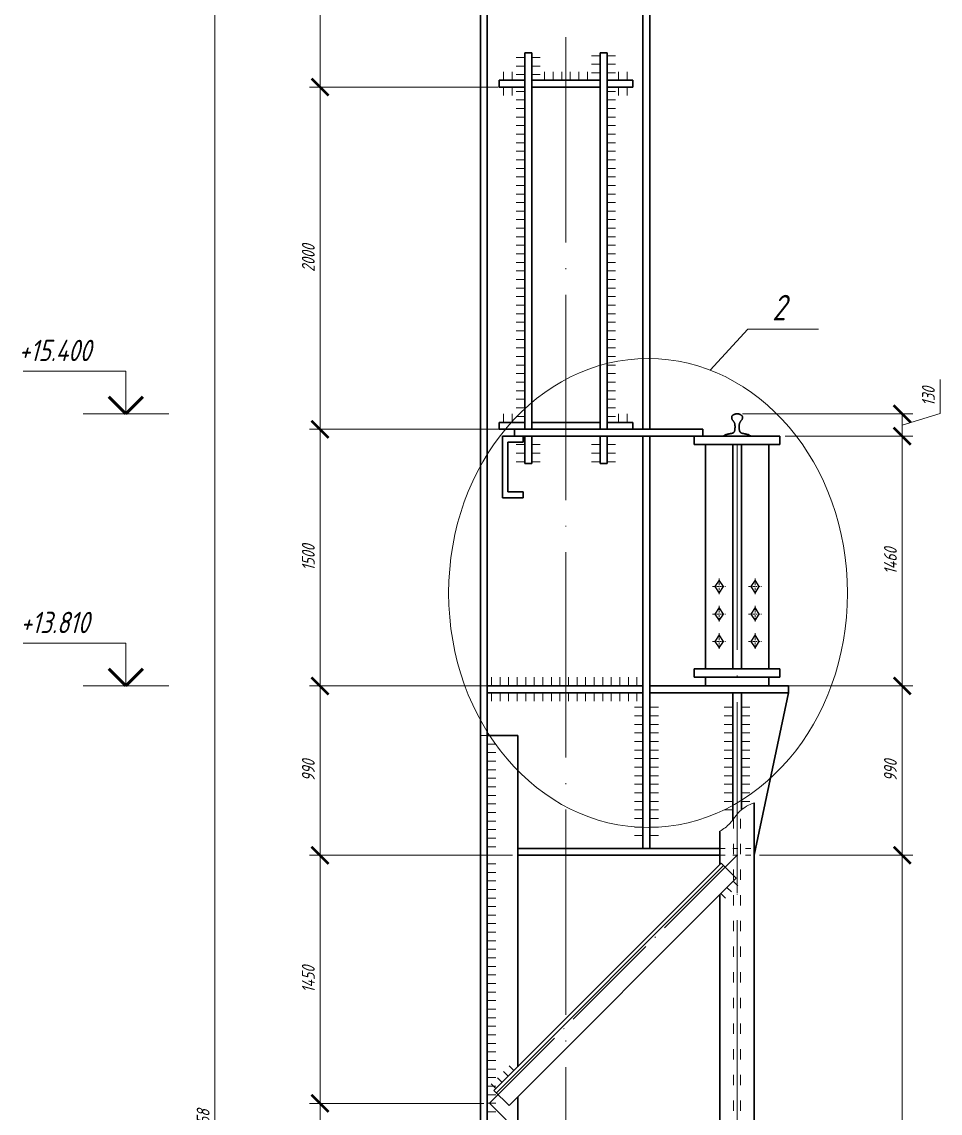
# Model space of a CAD drawing. Header units: millimetres. Extents: x 1665 to 4316, y 443 to 1647.
# Drawn here: x 2129.8 to 2237.1, y 1358.9 to 1486.5 of the extents above; entities that cross this region are included whole.
import ezdxf

# ---------------------------------------------------------------- set-up
doc = ezdxf.new("R2010")
doc.units = ezdxf.units.MM
doc.linetypes.add('ACAD_ISO03W100', pattern=[30, 12, -18])
doc.linetypes.add('ACAD_ISO04W100', pattern=[30, 24, -3, 0, -3])
doc.layers.get('0').update_dxf_attribs({"lineweight": 18})
doc.layers.add('2', color=213, linetype='Continuous', lineweight=20)
doc.styles.get("Standard").update_dxf_attribs({"font": 'romans.shx', "width": 0.75, "oblique": 15, "height": 1.5})
doc.dimstyles.new('ISO-25', dxfattribs={"dimtxt": 1.5, "dimasz": 2, "dimexe": 1.25, "dimexo": 0.625, "dimtad": 1, "dimtxsty": 'Standard', "dimblk": 'ARCHTICK', "dimcen": 2.5, "dimadec": 0, "dimazin": 0, "dimtfac": 1, "dimtmove": 0, "dimatfit": 3, "dimldrblk": 'NONE', "dimfxl": 1, "dimlwd": 18, "dimlwe": 18, "dimarcsym": 0})

# ---------------------------------------------------------------- blocks, each defined once
blk = doc.blocks.new('_ArchTick')
at = {"color": 0, "linetype": 'ByBlock', "const_width": 0.15}
blk.add_lwpolyline([(-0.5, -0.5), (0.5, 0.5)], dxfattribs=at)
blk = doc.blocks.new('*D210')
at = {"color": 0, "lineweight": 18, "transparency": 16777216}
for p, q in [((2216.04, 1389.06), (2233.96, 1389.06)), ((2232.71, 1132.66), (2232.71, 1389.06)), ((2219.56, 1132.66), (2233.96, 1132.66))]:
    blk.add_line(p, q, dxfattribs=at)
at = {"layer": 'Defpoints', "color": 0, "transparency": 16777216}
for p in [(2215.41, 1389.06), (2232.71, 1389.06), (2218.93, 1132.66)]:
    blk.add_point(p, dxfattribs=at)
at = {"color": 0, "lineweight": 18, "transparency": 16777216, "xscale": 2, "yscale": 2, "zscale": 2}
for p, rotation in [((2232.71, 1389.06), 90), ((2232.71, 1132.66), 270)]:
    blk.add_blockref('_ArchTick', p, dxfattribs=dict(at, rotation=rotation))
at = {"color": 0, "transparency": 16777216, "insert": (2231.33, 1260.86), "char_height": 1.5, "attachment_point": 5, "rotation": 90}
blk.add_mtext('12820', dxfattribs=at)
blk = doc.blocks.new('_None')
blk = doc.blocks.new('*D211')
at = {"color": 0, "lineweight": 18, "transparency": 16777216}
for p, q in [((2216.66, 1408.86), (2233.96, 1408.86)), ((2232.71, 1389.06), (2232.71, 1408.86)), ((2216.04, 1389.06), (2233.96, 1389.06))]:
    blk.add_line(p, q, dxfattribs=at)
at = {"layer": 'Defpoints', "color": 0, "transparency": 16777216}
for p in [(2216.04, 1408.86), (2232.71, 1408.86), (2215.41, 1389.06)]:
    blk.add_point(p, dxfattribs=at)
at = {"color": 0, "lineweight": 18, "transparency": 16777216, "xscale": 2, "yscale": 2, "zscale": 2}
for p, rotation in [((2232.71, 1408.86), 90), ((2232.71, 1389.06), 270)]:
    blk.add_blockref('_ArchTick', p, dxfattribs=dict(at, rotation=rotation))
at = {"color": 0, "transparency": 16777216, "insert": (2231.33, 1398.96), "char_height": 1.5, "attachment_point": 5, "rotation": 90}
blk.add_mtext('990', dxfattribs=at)
blk = doc.blocks.new('*D212')
at = {"color": 0, "lineweight": 18, "transparency": 16777216}
for p, q in [((2219.04, 1438.06), (2233.96, 1438.06)), ((2232.71, 1408.86), (2232.71, 1438.06)), ((2216.66, 1408.86), (2233.96, 1408.86))]:
    blk.add_line(p, q, dxfattribs=at)
at = {"layer": 'Defpoints', "color": 0, "transparency": 16777216}
for p in [(2218.41, 1438.06), (2232.71, 1438.06), (2216.04, 1408.86)]:
    blk.add_point(p, dxfattribs=at)
at = {"color": 0, "lineweight": 18, "transparency": 16777216, "xscale": 2, "yscale": 2, "zscale": 2}
for p, rotation in [((2232.71, 1438.06), 90), ((2232.71, 1408.86), 270)]:
    blk.add_blockref('_ArchTick', p, dxfattribs=dict(at, rotation=rotation))
at = {"color": 0, "transparency": 16777216, "insert": (2231.33, 1423.46), "char_height": 1.5, "attachment_point": 5, "rotation": 90}
blk.add_mtext('1460', dxfattribs=at)
blk = doc.blocks.new('*D213')
at = {"color": 0, "lineweight": 18, "transparency": 16777216}
for p, q in [((2237.15, 1440.7), (2237.15, 1444.68)), ((2214.04, 1440.66), (2233.96, 1440.66)), ((2232.71, 1439.36), (2237.15, 1440.7)), ((2232.71, 1438.06), (2232.71, 1440.66)), ((2219.04, 1438.06), (2233.96, 1438.06))]:
    blk.add_line(p, q, dxfattribs=at)
at = {"layer": 'Defpoints', "color": 0, "transparency": 16777216}
for p in [(2213.41, 1440.66), (2232.71, 1440.66), (2218.41, 1438.06)]:
    blk.add_point(p, dxfattribs=at)
at = {"color": 0, "lineweight": 18, "transparency": 16777216, "xscale": 2, "yscale": 2, "zscale": 2}
for p, rotation in [((2232.71, 1440.66), 90), ((2232.71, 1438.06), 270)]:
    blk.add_blockref('_ArchTick', p, dxfattribs=dict(at, rotation=rotation))
at = {"color": 0, "transparency": 16777216, "insert": (2235.77, 1442.69), "char_height": 1.5, "attachment_point": 5, "rotation": 90}
blk.add_mtext('130', dxfattribs=at)
blk = doc.blocks.new('*D256')
at = {"color": 0, "lineweight": 18, "transparency": 16777216}
for p, q in [((2183.83, 1360.06), (2163.42, 1360.06)), ((2164.67, 1302.11), (2164.67, 1360.06)), ((2183.83, 1302.11), (2163.42, 1302.11))]:
    blk.add_line(p, q, dxfattribs=at)
at = {"layer": 'Defpoints', "color": 0, "transparency": 16777216}
for p in [(2164.67, 1360.06), (2184.46, 1360.06), (2184.46, 1302.11)]:
    blk.add_point(p, dxfattribs=at)
at = {"color": 0, "lineweight": 18, "transparency": 16777216, "xscale": 2, "yscale": 2, "zscale": 2}
for p, rotation in [((2164.67, 1360.06), 90), ((2164.67, 1302.11), 270)]:
    blk.add_blockref('_ArchTick', p, dxfattribs=dict(at, rotation=rotation))
at = {"color": 0, "transparency": 16777216, "insert": (2163.3, 1331.09), "char_height": 1.5, "attachment_point": 5, "rotation": 90}
blk.add_mtext('2900', dxfattribs=at)
blk = doc.blocks.new('*D257')
at = {"color": 0, "lineweight": 18, "transparency": 16777216}
for p, q in [((2187.15, 1389.06), (2163.42, 1389.06)), ((2164.67, 1360.06), (2164.67, 1389.06)), ((2183.83, 1360.06), (2163.42, 1360.06))]:
    blk.add_line(p, q, dxfattribs=at)
at = {"layer": 'Defpoints', "color": 0, "transparency": 16777216}
for p in [(2164.67, 1389.06), (2187.77, 1389.06), (2184.46, 1360.06)]:
    blk.add_point(p, dxfattribs=at)
at = {"color": 0, "lineweight": 18, "transparency": 16777216, "xscale": 2, "yscale": 2, "zscale": 2}
for p, rotation in [((2164.67, 1389.06), 90), ((2164.67, 1360.06), 270)]:
    blk.add_blockref('_ArchTick', p, dxfattribs=dict(at, rotation=rotation))
at = {"color": 0, "transparency": 16777216, "insert": (2163.3, 1374.56), "char_height": 1.5, "attachment_point": 5, "rotation": 90}
blk.add_mtext('1450', dxfattribs=at)
blk = doc.blocks.new('*D258')
at = {"color": 0, "lineweight": 18, "transparency": 16777216}
for p, q in [((2185.09, 1408.86), (2163.42, 1408.86)), ((2164.67, 1389.06), (2164.67, 1408.86)), ((2187.15, 1389.06), (2163.42, 1389.06))]:
    blk.add_line(p, q, dxfattribs=at)
at = {"layer": 'Defpoints', "color": 0, "transparency": 16777216}
for p in [(2164.67, 1408.86), (2185.71, 1408.86), (2187.77, 1389.06)]:
    blk.add_point(p, dxfattribs=at)
at = {"color": 0, "lineweight": 18, "transparency": 16777216, "xscale": 2, "yscale": 2, "zscale": 2}
for p, rotation in [((2164.67, 1408.86), 90), ((2164.67, 1389.06), 270)]:
    blk.add_blockref('_ArchTick', p, dxfattribs=dict(at, rotation=rotation))
at = {"color": 0, "transparency": 16777216, "insert": (2163.3, 1398.96), "char_height": 1.5, "attachment_point": 5, "rotation": 90}
blk.add_mtext('990', dxfattribs=at)
blk = doc.blocks.new('*D259')
at = {"color": 0, "lineweight": 18, "transparency": 16777216}
for p, q in [((2186.79, 1438.86), (2163.42, 1438.86)), ((2164.67, 1408.86), (2164.67, 1438.86)), ((2185.09, 1408.86), (2163.42, 1408.86))]:
    blk.add_line(p, q, dxfattribs=at)
at = {"layer": 'Defpoints', "color": 0, "transparency": 16777216}
for p in [(2164.67, 1438.86), (2187.41, 1438.86), (2185.71, 1408.86)]:
    blk.add_point(p, dxfattribs=at)
at = {"color": 0, "lineweight": 18, "transparency": 16777216, "xscale": 2, "yscale": 2, "zscale": 2}
for p, rotation in [((2164.67, 1438.86), 90), ((2164.67, 1408.86), 270)]:
    blk.add_blockref('_ArchTick', p, dxfattribs=dict(at, rotation=rotation))
at = {"color": 0, "transparency": 16777216, "insert": (2163.3, 1423.86), "char_height": 1.5, "attachment_point": 5, "rotation": 90}
blk.add_mtext('1500', dxfattribs=at)
blk = doc.blocks.new('*D260')
at = {"color": 0, "lineweight": 18, "transparency": 16777216}
for p, q in [((2185.49, 1478.86), (2163.42, 1478.86)), ((2164.67, 1438.86), (2164.67, 1478.86)), ((2186.79, 1438.86), (2163.42, 1438.86))]:
    blk.add_line(p, q, dxfattribs=at)
at = {"layer": 'Defpoints', "color": 0, "transparency": 16777216}
for p in [(2164.67, 1478.86), (2186.11, 1478.86), (2187.41, 1438.86)]:
    blk.add_point(p, dxfattribs=at)
at = {"color": 0, "lineweight": 18, "transparency": 16777216, "xscale": 2, "yscale": 2, "zscale": 2}
for p, rotation in [((2164.67, 1478.86), 90), ((2164.67, 1438.86), 270)]:
    blk.add_blockref('_ArchTick', p, dxfattribs=dict(at, rotation=rotation))
at = {"color": 0, "transparency": 16777216, "insert": (2163.3, 1458.86), "char_height": 1.5, "attachment_point": 5, "rotation": 90}
blk.add_mtext('2000', dxfattribs=at)
blk = doc.blocks.new('*D261')
at = {"color": 0, "lineweight": 18, "transparency": 16777216}
for p, q in [((2184.59, 1519.87), (2163.42, 1519.87)), ((2164.67, 1478.86), (2164.67, 1519.87)), ((2185.49, 1478.86), (2163.42, 1478.86))]:
    blk.add_line(p, q, dxfattribs=at)
at = {"layer": 'Defpoints', "color": 0, "transparency": 16777216}
for p in [(2164.67, 1519.87), (2185.21, 1519.87), (2186.11, 1478.86)]:
    blk.add_point(p, dxfattribs=at)
at = {"color": 0, "lineweight": 18, "transparency": 16777216, "xscale": 2, "yscale": 2, "zscale": 2}
for p, rotation in [((2164.67, 1519.87), 90), ((2164.67, 1478.86), 270)]:
    blk.add_blockref('_ArchTick', p, dxfattribs=dict(at, rotation=rotation))
at = {"color": 0, "transparency": 16777216, "insert": (2163.3, 1499.36), "char_height": 1.5, "attachment_point": 5, "rotation": 90}
blk.add_mtext('2050', dxfattribs=at)
blk = doc.blocks.new('*D264')
at = {"color": 0, "lineweight": 18, "transparency": 16777216}
for p, q in [((2182.79, 1581.83), (2151.14, 1581.83)), ((2152.39, 1132.66), (2152.39, 1581.83)), ((2182.79, 1132.66), (2151.14, 1132.66))]:
    blk.add_line(p, q, dxfattribs=at)
at = {"layer": 'Defpoints', "color": 0, "transparency": 16777216}
for p in [(2152.39, 1581.83), (2183.41, 1581.83), (2183.41, 1132.66)]:
    blk.add_point(p, dxfattribs=at)
at = {"color": 0, "lineweight": 18, "transparency": 16777216, "xscale": 2, "yscale": 2, "zscale": 2}
for p, rotation in [((2152.39, 1581.83), 90), ((2152.39, 1132.66), 270)]:
    blk.add_blockref('_ArchTick', p, dxfattribs=dict(at, rotation=rotation))
at = {"color": 0, "transparency": 16777216, "insert": (2151.01, 1357.25), "char_height": 1.5, "attachment_point": 5, "rotation": 90}
blk.add_mtext('22458', dxfattribs=at)

msp = doc.modelspace()

# ---------------------------------------------------------------- linework, layer by layer
at = {"linetype": 'ACAD_ISO04W100'}
for p, q in [((2193.411, 1099.492), (2193.411, 1582.725)), ((2213.411, 1437.065), (2213.411, 1384.664)), ((2213.411, 1116.665), (2213.411, 1389.465))]:
    msp.add_line(p, q, dxfattribs=at)
at = {"lineweight": 30}
for p, q in [((2183.411, 1389.465), (2183.411, 1581.831)), ((2184.211, 1389.465), (2184.211, 1581.831)), ((2202.411, 1581.831), (2202.411, 1438.865)), ((2203.211, 1581.831), (2203.211, 1438.865)), ((2188.611, 1482.865), (2188.611, 1438.865)), ((2188.611, 1482.865), (2189.411, 1482.865)), ((2189.411, 1482.865), (2189.411, 1438.865)), ((2197.411, 1438.865), (2197.411, 1482.865)), ((2197.411, 1482.865), (2198.211, 1482.865)), ((2198.211, 1438.865), (2198.211, 1482.865)), ((2188.611, 1479.665), (2185.611, 1479.665)), ((2185.611, 1479.665), (2185.611, 1478.865)), ((2185.611, 1478.865), (2188.611, 1478.865)), ((2197.411, 1479.665), (2189.411, 1479.665)), ((2197.411, 1478.865), (2189.411, 1478.865)), ((2198.211, 1479.665), (2201.211, 1479.665)), ((2201.211, 1478.865), (2198.211, 1478.865)), ((2201.211, 1479.665), (2201.211, 1478.865)), ((2188.611, 1439.665), (2185.611, 1439.665)), ((2185.611, 1439.665), (2185.611, 1438.865)), ((2189.411, 1439.665), (2197.411, 1439.665)), ((2198.211, 1439.665), (2201.211, 1439.665)), ((2201.211, 1439.665), (2201.211, 1438.865)), ((2185.611, 1438.865), (2187.411, 1438.865)), ((2188.411, 1438.065), (2186.011, 1438.065)), ((2186.011, 1438.065), (2186.011, 1430.865)), ((2209.411, 1438.865), (2187.411, 1438.865)), ((2187.411, 1438.865), (2187.411, 1438.065)), ((2187.411, 1438.065), (2209.411, 1438.065)), ((2188.411, 1438.065), (2188.411, 1437.365)), ((2188.611, 1438.065), (2188.611, 1434.865)), ((2189.411, 1434.865), (2189.411, 1438.065)), ((2197.411, 1438.065), (2197.411, 1434.865)), ((2198.211, 1434.865), (2198.211, 1438.065)), ((2202.411, 1438.065), (2202.411, 1389.865)), ((2203.211, 1438.065), (2203.211, 1389.865)), ((2208.411, 1438.065), (2218.411, 1438.065)), ((2208.411, 1438.065), (2208.411, 1437.065)), ((2209.411, 1438.065), (2209.411, 1438.865)), ((2218.411, 1438.065), (2218.411, 1437.065)), ((2186.611, 1437.365), (2186.611, 1431.565)), ((2188.411, 1437.365), (2186.611, 1437.365)), ((2208.411, 1437.065), (2218.411, 1437.065)), ((2209.711, 1410.865), (2209.711, 1437.065)), ((2212.911, 1437.065), (2212.911, 1410.865)), ((2213.911, 1437.065), (2213.911, 1410.865)), ((2217.111, 1437.065), (2217.111, 1410.865)), ((2188.611, 1434.865), (2189.411, 1434.865)), ((2197.411, 1434.865), (2198.211, 1434.865)), ((2188.411, 1431.565), (2186.611, 1431.565)), ((2188.411, 1430.865), (2188.411, 1431.565)), ((2186.011, 1430.865), (2188.411, 1430.865)), ((2208.411, 1410.865), (2218.411, 1410.865)), ((2208.411, 1410.865), (2208.411, 1409.865)), ((2208.411, 1409.865), (2218.411, 1409.865)), ((2209.711, 1409.865), (2209.711, 1408.865)), ((2217.111, 1409.865), (2217.111, 1408.865)), ((2218.411, 1410.865), (2218.411, 1409.865)), ((2184.211, 1408.865), (2202.411, 1408.865)), ((2203.211, 1408.865), (2219.411, 1408.865)), ((2219.411, 1408.865), (2219.411, 1408.065)), ((2184.211, 1408.065), (2202.411, 1408.065)), ((2203.211, 1408.065), (2219.411, 1408.065)), ((2212.911, 1408.065), (2212.911, 1393.207)), ((2213.911, 1408.065), (2213.911, 1394.364)), ((2219.411, 1408.065), (2215.411, 1389.065)), ((2187.771, 1403.065), (2184.211, 1403.065)), ((2187.771, 1364.346), (2187.771, 1403.065)), ((2215.411, 1128.185), (2215.411, 1395.187)), ((2211.411, 1388.024), (2211.411, 1391.862)), ((2183.411, 1128.185), (2183.411, 1389.465)), ((2184.211, 1128.185), (2184.211, 1389.465)), ((2187.771, 1389.865), (2211.411, 1389.865)), ((2187.771, 1389.065), (2211.411, 1389.065)), ((2211.411, 1334.114), (2211.411, 1384.485)), ((2187.771, 1357.717), (2187.771, 1360.808))]:
    msp.add_line(p, q, dxfattribs=at)
for p, q in [((2197.411, 1482.527), (2196.411, 1482.527)), ((2199.211, 1482.527), (2198.211, 1482.527)), ((2188.611, 1482.327), (2187.611, 1482.327)), ((2188.611, 1481.327), (2187.611, 1481.327)), ((2190.411, 1482.327), (2189.411, 1482.327)), ((2190.411, 1481.327), (2189.411, 1481.327)), ((2197.411, 1481.527), (2196.411, 1481.527)), ((2199.211, 1481.527), (2198.211, 1481.527)), ((2186.111, 1479.665), (2186.111, 1480.665)), ((2187.111, 1479.665), (2187.111, 1480.665)), ((2188.611, 1480.327), (2187.611, 1480.327)), ((2190.411, 1480.327), (2189.411, 1480.327)), ((2190.911, 1479.665), (2190.911, 1480.665)), ((2191.911, 1479.665), (2191.911, 1480.665)), ((2192.911, 1479.665), (2192.911, 1480.665)), ((2193.911, 1479.665), (2193.911, 1480.665)), ((2194.911, 1479.665), (2194.911, 1480.665)), ((2195.911, 1479.665), (2195.911, 1480.665)), ((2197.411, 1480.527), (2196.411, 1480.527)), ((2199.211, 1480.527), (2198.211, 1480.527)), ((2199.564, 1479.665), (2199.564, 1480.665)), ((2200.564, 1479.665), (2200.564, 1480.665)), ((2186.111, 1477.865), (2186.111, 1478.865)), ((2187.111, 1477.865), (2187.111, 1478.865)), ((2199.564, 1477.865), (2199.564, 1478.865)), ((2200.564, 1477.865), (2200.564, 1478.865)), ((2188.611, 1478.365), (2187.611, 1478.365)), ((2199.211, 1478.365), (2198.211, 1478.365)), ((2188.611, 1477.365), (2187.611, 1477.365)), ((2188.611, 1476.365), (2187.611, 1476.365)), ((2199.211, 1477.365), (2198.211, 1477.365)), ((2199.211, 1476.365), (2198.211, 1476.365)), ((2188.611, 1475.365), (2187.611, 1475.365)), ((2199.211, 1475.365), (2198.211, 1475.365)), ((2188.611, 1474.365), (2187.611, 1474.365)), ((2199.211, 1474.365), (2198.211, 1474.365)), ((2188.611, 1473.365), (2187.611, 1473.365)), ((2188.611, 1472.365), (2187.611, 1472.365)), ((2199.211, 1473.365), (2198.211, 1473.365)), ((2199.211, 1472.365), (2198.211, 1472.365)), ((2188.611, 1471.365), (2187.611, 1471.365)), ((2199.211, 1471.365), (2198.211, 1471.365)), ((2188.611, 1470.365), (2187.611, 1470.365)), ((2199.211, 1470.365), (2198.211, 1470.365)), ((2188.611, 1469.365), (2187.611, 1469.365)), ((2199.211, 1469.365), (2198.211, 1469.365)), ((2188.611, 1468.365), (2187.611, 1468.365)), ((2188.611, 1467.365), (2187.611, 1467.365)), ((2199.211, 1468.365), (2198.211, 1468.365)), ((2199.211, 1467.365), (2198.211, 1467.365)), ((2188.611, 1466.365), (2187.611, 1466.365)), ((2199.211, 1466.365), (2198.211, 1466.365)), ((2188.611, 1465.365), (2187.611, 1465.365)), ((2199.211, 1465.365), (2198.211, 1465.365)), ((2188.611, 1464.365), (2187.611, 1464.365)), ((2199.211, 1464.365), (2198.211, 1464.365)), ((2188.611, 1463.365), (2187.611, 1463.365)), ((2188.611, 1462.365), (2187.611, 1462.365)), ((2199.211, 1463.365), (2198.211, 1463.365)), ((2199.211, 1462.365), (2198.211, 1462.365)), ((2188.611, 1461.365), (2187.611, 1461.365)), ((2199.211, 1461.365), (2198.211, 1461.365)), ((2188.611, 1460.365), (2187.611, 1460.365)), ((2199.211, 1460.365), (2198.211, 1460.365)), ((2188.611, 1459.365), (2187.611, 1459.365)), ((2188.611, 1458.365), (2187.611, 1458.365)), ((2199.211, 1459.365), (2198.211, 1459.365)), ((2199.211, 1458.365), (2198.211, 1458.365)), ((2188.611, 1457.365), (2187.611, 1457.365)), ((2199.211, 1457.365), (2198.211, 1457.365)), ((2188.611, 1456.365), (2187.611, 1456.365)), ((2199.211, 1456.365), (2198.211, 1456.365)), ((2188.611, 1455.365), (2187.611, 1455.365)), ((2199.211, 1455.365), (2198.211, 1455.365)), ((2188.611, 1454.365), (2187.611, 1454.365)), ((2188.611, 1453.365), (2187.611, 1453.365)), ((2199.211, 1454.365), (2198.211, 1454.365)), ((2199.211, 1453.365), (2198.211, 1453.365)), ((2188.611, 1452.365), (2187.611, 1452.365)), ((2199.211, 1452.365), (2198.211, 1452.365)), ((2188.611, 1451.365), (2187.611, 1451.365)), ((2199.211, 1451.365), (2198.211, 1451.365)), ((2188.611, 1450.365), (2187.611, 1450.365)), ((2188.611, 1449.365), (2187.611, 1449.365)), ((2199.211, 1450.365), (2198.211, 1450.365)), ((2199.211, 1449.365), (2198.211, 1449.365)), ((2210.262, 1445.768), (2214.651, 1450.564)), ((2214.651, 1450.564), (2222.921, 1450.564)), ((2188.611, 1448.365), (2187.611, 1448.365)), ((2199.211, 1448.365), (2198.211, 1448.365)), ((2188.611, 1447.365), (2187.611, 1447.365)), ((2199.211, 1447.365), (2198.211, 1447.365)), ((2129.982, 1445.665), (2141.982, 1445.665)), ((2141.982, 1440.665), (2141.982, 1445.665)), ((2188.611, 1446.365), (2187.611, 1446.365)), ((2199.211, 1446.365), (2198.211, 1446.365)), ((2188.611, 1445.365), (2187.611, 1445.365)), ((2188.611, 1444.365), (2187.611, 1444.365)), ((2199.211, 1445.365), (2198.211, 1445.365)), ((2199.211, 1444.365), (2198.211, 1444.365)), ((2188.611, 1443.365), (2187.611, 1443.365)), ((2199.211, 1443.365), (2198.211, 1443.365)), ((2188.611, 1442.365), (2187.611, 1442.365)), ((2199.211, 1442.365), (2198.211, 1442.365)), ((2146.982, 1440.665), (2136.982, 1440.665)), ((2186.111, 1439.665), (2186.111, 1440.665)), ((2187.111, 1439.665), (2187.111, 1440.665)), ((2188.611, 1441.365), (2187.611, 1441.365)), ((2199.211, 1441.365), (2198.211, 1441.365)), ((2199.564, 1439.665), (2199.564, 1440.665)), ((2200.564, 1439.665), (2200.564, 1440.665)), ((2188.611, 1440.365), (2187.611, 1440.365)), ((2199.211, 1440.365), (2198.211, 1440.365)), ((2211.821, 1438.065), (2215.001, 1438.065)), ((2188.611, 1437.065), (2187.611, 1437.065)), ((2190.411, 1437.065), (2189.411, 1437.065)), ((2197.411, 1437.065), (2196.411, 1437.065)), ((2199.211, 1437.065), (2198.211, 1437.065)), ((2188.611, 1436.065), (2187.611, 1436.065)), ((2190.411, 1436.065), (2189.411, 1436.065)), ((2197.411, 1436.065), (2196.411, 1436.065)), ((2199.211, 1436.065), (2198.211, 1436.065)), ((2188.611, 1435.065), (2187.611, 1435.065)), ((2190.411, 1435.065), (2189.411, 1435.065)), ((2197.411, 1435.065), (2196.411, 1435.065)), ((2199.211, 1435.065), (2198.211, 1435.065)), ((2129.982, 1413.865), (2141.982, 1413.865)), ((2141.982, 1408.865), (2141.982, 1413.865)), ((2184.711, 1408.865), (2184.711, 1409.865)), ((2185.711, 1408.865), (2185.711, 1409.865)), ((2186.711, 1408.865), (2186.711, 1409.865)), ((2187.711, 1408.865), (2187.711, 1409.865)), ((2188.711, 1408.865), (2188.711, 1409.865)), ((2189.711, 1408.865), (2189.711, 1409.865)), ((2190.711, 1408.865), (2190.711, 1409.865)), ((2191.711, 1408.865), (2191.711, 1409.865)), ((2192.711, 1408.865), (2192.711, 1409.865)), ((2193.711, 1408.865), (2193.711, 1409.865)), ((2194.711, 1408.865), (2194.711, 1409.865)), ((2195.711, 1408.865), (2195.711, 1409.865)), ((2196.711, 1408.865), (2196.711, 1409.865)), ((2197.711, 1408.865), (2197.711, 1409.865)), ((2198.711, 1408.865), (2198.711, 1409.865)), ((2199.711, 1408.865), (2199.711, 1409.865)), ((2200.711, 1408.865), (2200.711, 1409.865)), ((2201.711, 1408.865), (2201.711, 1409.865)), ((2146.982, 1408.865), (2136.982, 1408.865)), ((2184.711, 1407.065), (2184.711, 1408.065)), ((2185.711, 1407.065), (2185.711, 1408.065)), ((2186.711, 1407.065), (2186.711, 1408.065)), ((2187.711, 1407.065), (2187.711, 1408.065)), ((2188.711, 1407.065), (2188.711, 1408.065)), ((2189.711, 1407.065), (2189.711, 1408.065)), ((2190.711, 1407.065), (2190.711, 1408.065)), ((2191.711, 1407.065), (2191.711, 1408.065)), ((2192.711, 1407.065), (2192.711, 1408.065)), ((2193.711, 1407.065), (2193.711, 1408.065)), ((2194.711, 1407.065), (2194.711, 1408.065)), ((2195.711, 1407.065), (2195.711, 1408.065)), ((2196.711, 1407.065), (2196.711, 1408.065)), ((2197.711, 1407.065), (2197.711, 1408.065)), ((2198.711, 1407.065), (2198.711, 1408.065)), ((2199.711, 1407.065), (2199.711, 1408.065)), ((2200.711, 1407.065), (2200.711, 1408.065)), ((2201.711, 1407.065), (2201.711, 1408.065)), ((2202.411, 1406.365), (2201.411, 1406.365)), ((2204.211, 1406.365), (2203.211, 1406.365)), ((2212.911, 1406.365), (2211.911, 1406.365)), ((2214.911, 1406.365), (2213.911, 1406.365)), ((2202.411, 1405.365), (2201.411, 1405.365)), ((2204.211, 1405.365), (2203.211, 1405.365)), ((2212.911, 1405.365), (2211.911, 1405.365)), ((2214.911, 1405.365), (2213.911, 1405.365)), ((2202.411, 1404.365), (2201.411, 1404.365)), ((2204.211, 1404.365), (2203.211, 1404.365)), ((2212.911, 1404.365), (2211.911, 1404.365)), ((2214.911, 1404.365), (2213.911, 1404.365)), ((2183.411, 1403.065), (2184.457, 1403.065)), ((2202.411, 1403.365), (2201.411, 1403.365)), ((2202.411, 1402.365), (2201.411, 1402.365)), ((2204.211, 1403.365), (2203.211, 1403.365)), ((2204.211, 1402.365), (2203.211, 1402.365)), ((2212.911, 1403.365), (2211.911, 1403.365)), ((2212.911, 1402.365), (2211.911, 1402.365)), ((2214.911, 1403.365), (2213.911, 1403.365)), ((2214.911, 1402.365), (2213.911, 1402.365)), ((2185.211, 1402.065), (2184.211, 1402.065)), ((2185.211, 1401.065), (2184.211, 1401.065)), ((2202.411, 1401.365), (2201.411, 1401.365)), ((2204.211, 1401.365), (2203.211, 1401.365)), ((2212.911, 1401.365), (2211.911, 1401.365)), ((2214.911, 1401.365), (2213.911, 1401.365)), ((2185.211, 1400.065), (2184.211, 1400.065)), ((2202.411, 1400.365), (2201.411, 1400.365)), ((2204.211, 1400.365), (2203.211, 1400.365)), ((2212.911, 1400.365), (2211.911, 1400.365)), ((2214.911, 1400.365), (2213.911, 1400.365)), ((2185.211, 1399.065), (2184.211, 1399.065)), ((2202.411, 1399.365), (2201.411, 1399.365)), ((2202.411, 1398.365), (2201.411, 1398.365)), ((2204.211, 1399.365), (2203.211, 1399.365)), ((2204.211, 1398.365), (2203.211, 1398.365)), ((2212.911, 1399.365), (2211.911, 1399.365)), ((2212.911, 1398.365), (2211.911, 1398.365)), ((2214.911, 1399.365), (2213.911, 1399.365)), ((2214.911, 1398.365), (2213.911, 1398.365)), ((2185.211, 1398.065), (2184.211, 1398.065)), ((2185.211, 1397.065), (2184.211, 1397.065)), ((2202.411, 1397.365), (2201.411, 1397.365)), ((2204.211, 1397.365), (2203.211, 1397.365)), ((2212.911, 1397.365), (2211.911, 1397.365)), ((2214.911, 1397.365), (2213.911, 1397.365)), ((2185.211, 1396.065), (2184.211, 1396.065)), ((2202.411, 1396.365), (2201.411, 1396.365)), ((2204.211, 1396.365), (2203.211, 1396.365)), ((2212.911, 1396.365), (2211.911, 1396.365)), ((2214.911, 1396.365), (2213.911, 1396.365)), ((2185.211, 1395.065), (2184.211, 1395.065)), ((2202.411, 1395.365), (2201.411, 1395.365)), ((2204.211, 1395.365), (2203.211, 1395.365)), ((2212.911, 1395.365), (2211.911, 1395.365)), ((2214.911, 1395.365), (2213.911, 1395.365)), ((2185.211, 1394.065), (2184.211, 1394.065)), ((2202.411, 1394.365), (2201.411, 1394.365)), ((2202.411, 1393.365), (2201.411, 1393.365)), ((2204.211, 1394.365), (2203.211, 1394.365)), ((2204.211, 1393.365), (2203.211, 1393.365)), ((2212.911, 1394.365), (2211.911, 1394.365)), ((2185.211, 1393.065), (2184.211, 1393.065)), ((2185.211, 1392.065), (2184.211, 1392.065)), ((2202.411, 1392.365), (2201.411, 1392.365)), ((2204.211, 1392.365), (2203.211, 1392.365)), ((2185.211, 1391.065), (2184.211, 1391.065)), ((2202.411, 1391.365), (2201.411, 1391.365)), ((2204.211, 1391.365), (2203.211, 1391.365)), ((2185.211, 1390.065), (2184.211, 1390.065)), ((2185.211, 1389.065), (2184.211, 1389.065)), ((2211.539, 1388.152), (2213.307, 1386.384)), ((2185.211, 1388.065), (2184.211, 1388.065)), ((2185.211, 1387.065), (2184.211, 1387.065)), ((2185.211, 1386.065), (2184.211, 1386.065)), ((2212.947, 1386.023), (2213.482, 1385.488)), ((2185.211, 1385.065), (2184.211, 1385.065)), ((2211.506, 1384.58), (2212.041, 1384.045)), ((2212.226, 1385.302), (2212.761, 1384.767)), ((2185.211, 1384.065), (2184.211, 1384.065)), ((2185.211, 1383.065), (2184.211, 1383.065)), ((2185.211, 1382.065), (2184.211, 1382.065)), ((2185.211, 1381.065), (2184.211, 1381.065)), ((2185.211, 1380.065), (2184.211, 1380.065)), ((2185.211, 1379.065), (2184.211, 1379.065)), ((2185.211, 1378.065), (2184.211, 1378.065)), ((2185.211, 1377.065), (2184.211, 1377.065)), ((2185.211, 1376.065), (2184.211, 1376.065)), ((2185.211, 1375.065), (2184.211, 1375.065)), ((2185.211, 1374.065), (2184.211, 1374.065)), ((2185.211, 1373.065), (2184.211, 1373.065)), ((2185.211, 1372.065), (2184.211, 1372.065)), ((2185.211, 1371.065), (2184.211, 1371.065)), ((2185.211, 1370.065), (2184.211, 1370.065)), ((2185.211, 1369.065), (2184.211, 1369.065)), ((2185.211, 1368.065), (2184.211, 1368.065)), ((2185.211, 1367.065), (2184.211, 1367.065)), ((2185.211, 1366.065), (2184.211, 1366.065)), ((2185.211, 1365.065), (2184.211, 1365.065)), ((2185.211, 1364.065), (2184.211, 1364.065)), ((2186.792, 1364.435), (2187.326, 1363.901)), ((2185.211, 1363.065), (2184.211, 1363.065)), ((2185.408, 1363.05), (2185.943, 1362.515)), ((2186.129, 1363.772), (2186.664, 1363.237)), ((2185.211, 1362.065), (2184.211, 1362.065)), ((2184.688, 1362.329), (2185.223, 1361.794)), ((2184.999, 1361.57), (2186.767, 1359.802)), ((2185.211, 1361.065), (2184.211, 1361.065)), ((2185.211, 1360.065), (2184.211, 1360.065)), ((2185.211, 1359.065), (2184.211, 1359.065))]:
    msp.add_line(p, q)
at = {"lineweight": 60}
for p, q in [((2141.982, 1440.665), (2140.002, 1442.644)), ((2141.982, 1440.665), (2143.962, 1442.644)), ((2141.982, 1408.865), (2140.002, 1410.844)), ((2141.982, 1408.865), (2143.962, 1410.844))]:
    msp.add_line(p, q, dxfattribs=at)
at = {"linetype": 'ACAD_ISO04W100', "ltscale": 0.01}
for p, q in [((2211.311, 1421.407), (2211.311, 1419.58)), ((2215.511, 1421.407), (2215.511, 1419.58)), ((2210.557, 1420.465), (2212.066, 1420.465)), ((2214.757, 1420.465), (2216.266, 1420.465)), ((2211.311, 1418.207), (2211.311, 1416.38)), ((2215.511, 1418.207), (2215.511, 1416.38)), ((2210.557, 1417.265), (2212.066, 1417.265)), ((2214.757, 1417.265), (2216.266, 1417.265)), ((2211.311, 1415.007), (2211.311, 1413.18)), ((2215.511, 1415.007), (2215.511, 1413.18)), ((2210.557, 1414.065), (2212.066, 1414.065)), ((2214.757, 1414.065), (2216.266, 1414.065))]:
    msp.add_line(p, q, dxfattribs=at)
at = {"lineweight": 25}
for p, q in [((2211.311, 1421.215), (2210.811, 1420.465)), ((2210.811, 1420.465), (2211.311, 1419.715)), ((2211.811, 1420.465), (2211.311, 1421.215)), ((2211.311, 1419.715), (2211.811, 1420.465)), ((2215.511, 1421.215), (2215.011, 1420.465)), ((2215.011, 1420.465), (2215.511, 1419.715)), ((2216.011, 1420.465), (2215.511, 1421.215)), ((2215.511, 1419.715), (2216.011, 1420.465)), ((2211.311, 1418.015), (2210.811, 1417.265)), ((2211.811, 1417.265), (2211.311, 1418.015)), ((2215.511, 1418.015), (2215.011, 1417.265)), ((2216.011, 1417.265), (2215.511, 1418.015)), ((2210.811, 1417.265), (2211.311, 1416.515)), ((2211.311, 1416.515), (2211.811, 1417.265)), ((2215.011, 1417.265), (2215.511, 1416.515)), ((2215.511, 1416.515), (2216.011, 1417.265)), ((2211.311, 1414.815), (2210.811, 1414.065)), ((2210.811, 1414.065), (2211.311, 1413.315)), ((2211.811, 1414.065), (2211.311, 1414.815)), ((2211.311, 1413.315), (2211.811, 1414.065)), ((2215.511, 1414.815), (2215.011, 1414.065)), ((2215.011, 1414.065), (2215.511, 1413.315)), ((2216.011, 1414.065), (2215.511, 1414.815)), ((2215.511, 1413.315), (2216.011, 1414.065))]:
    msp.add_line(p, q, dxfattribs=at)
at = {"linetype": 'ACAD_ISO03W100', "ltscale": 0.1}
for p, q in [((2213.011, 1128.185), (2213.011, 1393.336)), ((2213.811, 1128.185), (2213.811, 1393.336))]:
    msp.add_line(p, q, dxfattribs=at)
at = {"linetype": 'ACAD_ISO03W100', "ltscale": 0.05}
for p, q in [((2211.411, 1389.865), (2215.58, 1389.865)), ((2211.411, 1389.065), (2215.411, 1389.065))]:
    msp.add_line(p, q, dxfattribs=at)
at = {"linetype": 'ACAD_ISO04W100', "ltscale": 0.5}
for p, q in [((2213.411, 1389.065), (2184.457, 1360.065)), ((2184.457, 1360.065), (2213.411, 1331.111))]:
    msp.add_line(p, q, dxfattribs=at)
at = {"lineweight": 18}
for p, q in [((2211.539, 1388.152), (2184.999, 1361.57)), ((2211.822, 1387.869), (2185.282, 1361.287)), ((2213.307, 1386.384), (2186.767, 1359.802))]:
    msp.add_line(p, q, dxfattribs=at)
at = {"extrusion": (0, 0, -1)}
msp.add_ellipse((2203.012, 1419.715), major_axis=(0, -27.412), ratio=0.8503384, dxfattribs=at)
msp.add_open_spline([(2211.411, 1391.862), (2211.832, 1392.124), (2212.709, 1392.799), (2213.675, 1394.384), (2214.783, 1394.965), (2215.411, 1395.187)], degree=3, knots=[2.1494032, 2.1494032, 2.1494032, 2.1494032, 3.6388127, 5.5001202, 7.4782694, 7.4782694, 7.4782694, 7.4782694])
at = {"layer": '2', "color": 0, "lineweight": 30}
for points in [[(2211.821, 1438.065), (2211.851, 1438.089), (2211.942, 1438.15), (2212.034, 1438.198), (2212.125, 1438.236), (2212.213, 1438.265), (2212.298, 1438.288), (2212.378, 1438.306), (2212.453, 1438.32), (2212.52, 1438.332), (2212.58, 1438.343), (2212.633, 1438.353), (2212.681, 1438.361), (2212.723, 1438.37), (2212.761, 1438.377), (2212.794, 1438.384), (2212.824, 1438.392), (2212.85, 1438.399), (2212.873, 1438.407), (2212.894, 1438.415), (2212.913, 1438.423), (2212.93, 1438.432), (2212.946, 1438.441), (2212.961, 1438.451), (2212.976, 1438.461), (2212.99, 1438.472), (2213.005, 1438.484), (2213.019, 1438.497), (2213.033, 1438.511), (2213.047, 1438.526), (2213.06, 1438.543), (2213.073, 1438.561), (2213.085, 1438.581), (2213.096, 1438.603), (2213.106, 1438.628), (2213.115, 1438.655), (2213.124, 1438.686), (2213.132, 1438.719), (2213.139, 1438.756), (2213.146, 1438.797), (2213.152, 1438.842), (2213.157, 1438.892), (2213.162, 1438.945), (2213.166, 1439.001), (2213.168, 1439.06), (2213.17, 1439.119), (2213.17, 1439.18), (2213.168, 1439.24), (2213.165, 1439.3), (2213.16, 1439.358), (2213.153, 1439.414), (2213.144, 1439.468), (2213.133, 1439.52), (2213.119, 1439.57), (2213.103, 1439.617), (2213.084, 1439.661), (2213.063, 1439.703), (2213.039, 1439.741), (2213.012, 1439.777), (2212.985, 1439.812), (2212.957, 1439.845), (2212.929, 1439.878), (2212.902, 1439.911), (2212.877, 1439.944), (2212.854, 1439.979), (2212.834, 1440.016), (2212.818, 1440.054), (2212.805, 1440.094), (2212.794, 1440.133), (2212.787, 1440.173), (2212.782, 1440.211), (2212.78, 1440.249), (2212.78, 1440.284), (2212.783, 1440.317), (2212.789, 1440.348), (2212.798, 1440.378), (2212.812, 1440.406), (2212.829, 1440.433), (2212.852, 1440.46), (2212.881, 1440.486), (2212.915, 1440.513), (2212.956, 1440.54), (2213.003, 1440.567), (2213.056, 1440.592), (2213.116, 1440.615), (2213.181, 1440.635), (2213.252, 1440.65), (2213.329, 1440.661), (2213.411, 1440.665)], [(2215.001, 1438.065), (2214.972, 1438.089), (2214.88, 1438.15), (2214.789, 1438.198), (2214.698, 1438.236), (2214.609, 1438.265), (2214.524, 1438.288), (2214.444, 1438.306), (2214.37, 1438.32), (2214.303, 1438.332), (2214.243, 1438.343), (2214.19, 1438.353), (2214.142, 1438.361), (2214.099, 1438.37), (2214.062, 1438.377), (2214.029, 1438.384), (2213.999, 1438.392), (2213.973, 1438.399), (2213.95, 1438.407), (2213.929, 1438.415), (2213.91, 1438.423), (2213.893, 1438.432), (2213.877, 1438.441), (2213.862, 1438.451), (2213.847, 1438.461), (2213.832, 1438.472), (2213.818, 1438.484), (2213.803, 1438.497), (2213.789, 1438.511), (2213.776, 1438.526), (2213.762, 1438.543), (2213.75, 1438.561), (2213.738, 1438.581), (2213.727, 1438.603), (2213.717, 1438.628), (2213.707, 1438.655), (2213.699, 1438.686), (2213.691, 1438.719), (2213.683, 1438.756), (2213.677, 1438.797), (2213.671, 1438.842), (2213.665, 1438.892), (2213.661, 1438.945), (2213.657, 1439.001), (2213.654, 1439.06), (2213.653, 1439.119), (2213.653, 1439.18), (2213.654, 1439.24), (2213.658, 1439.3), (2213.663, 1439.358), (2213.67, 1439.414), (2213.679, 1439.468), (2213.69, 1439.52), (2213.704, 1439.57), (2213.72, 1439.617), (2213.738, 1439.661), (2213.76, 1439.703), (2213.784, 1439.741), (2213.81, 1439.777), (2213.838, 1439.812), (2213.866, 1439.845), (2213.894, 1439.878), (2213.921, 1439.911), (2213.946, 1439.944), (2213.969, 1439.979), (2213.988, 1440.016), (2214.005, 1440.054), (2214.018, 1440.094), (2214.029, 1440.133), (2214.036, 1440.173), (2214.041, 1440.211), (2214.043, 1440.249), (2214.043, 1440.284), (2214.04, 1440.317), (2214.034, 1440.348), (2214.025, 1440.378), (2214.011, 1440.406), (2213.993, 1440.433), (2213.971, 1440.46), (2213.942, 1440.486), (2213.908, 1440.513), (2213.867, 1440.54), (2213.82, 1440.567), (2213.767, 1440.592), (2213.707, 1440.615), (2213.642, 1440.635), (2213.57, 1440.65), (2213.494, 1440.661), (2213.411, 1440.665)]]:
    msp.add_lwpolyline(points, dxfattribs=at)

# ---------------------------------------------------------------- texts
at = {"attachment_point": 5}
for s, width, insert, char_height in [('2', 5.08103, (2218.299, 1453.079), 3), ('+15.400', 12.23031, (2133.672, 1448.075), 2.5), ('+13.810', 12.23031, (2133.672, 1416.275), 2.5)]:
    msp.add_mtext_dynamic_manual_height_columns(s, width=width, gutter_width=7.5, heights=[0], dxfattribs=dict(at, insert=insert, char_height=char_height))

# ---------------------------------------------------------------- dimensions: what is measured, and where the dimension line sits
dim = msp.add_linear_dim(base=(2152.389, 1581.831), p1=(2183.411, 1132.665), p2=(2183.411, 1581.831), angle=90, text='22458', dimstyle='ISO-25')
dim.commit()
dim.dimension.update_dxf_attribs({"geometry": '*D264', "text_midpoint": (2151.014, 1357.248)})
for base, p1, p2, text, picture, middle in [((2164.671, 1519.865), (2186.111, 1478.865), (2185.211, 1519.865), '2050', '*D261', (2163.296, 1499.365)), ((2164.671, 1478.865), (2187.411, 1438.865), (2186.111, 1478.865), '2000', '*D260', (2163.296, 1458.865)), ((2232.708, 1440.665), (2218.411, 1438.065), (2213.411, 1440.665), '130', '*D213', (2235.771, 1441.321)), ((2164.671, 1438.865), (2185.711, 1408.865), (2187.411, 1438.865), '1500', '*D259', (2163.296, 1423.865)), ((2232.708, 1438.065), (2216.036, 1408.865), (2218.411, 1438.065), '1460', '*D212', (2231.333, 1423.465)), ((2164.671, 1408.865), (2187.771, 1389.065), (2185.711, 1408.865), '990', '*D258', (2163.296, 1398.965)), ((2232.708, 1408.865), (2215.411, 1389.065), (2216.036, 1408.865), '990', '*D211', (2231.333, 1398.965)), ((2164.671, 1389.065), (2184.457, 1360.065), (2187.771, 1389.065), '1450', '*D257', (2163.296, 1374.565)), ((2232.708, 1389.065), (2218.931, 1132.665), (2215.411, 1389.065), '12820', '*D210', (2231.333, 1260.865)), ((2164.671, 1360.065), (2184.457, 1302.111), (2184.457, 1360.065), '2900', '*D256', (2163.296, 1331.088))]:
    dim = msp.add_linear_dim(base=base, p1=p1, p2=p2, angle=90, text=text, dimstyle='ISO-25', override={"dimtmove": 1})
    dim.commit()
    dim.dimension.update_dxf_attribs({"geometry": picture, "text_midpoint": middle})

doc.saveas('drawing.dxf')
